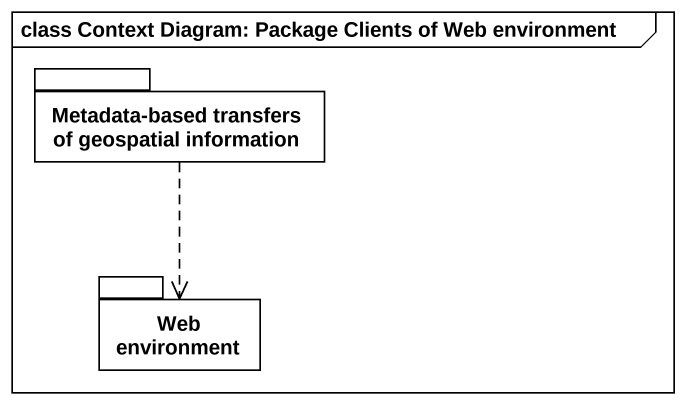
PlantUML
@startuml
mainframe class Context Diagram: Package Clients of Web environment
package "Metadata-based transfers of geospatial information" as Metadata_based_transfers_of {
}
package "Web environment" as Web_environment {
}
Metadata_based_transfers_of ..> Web_environment
@enduml
